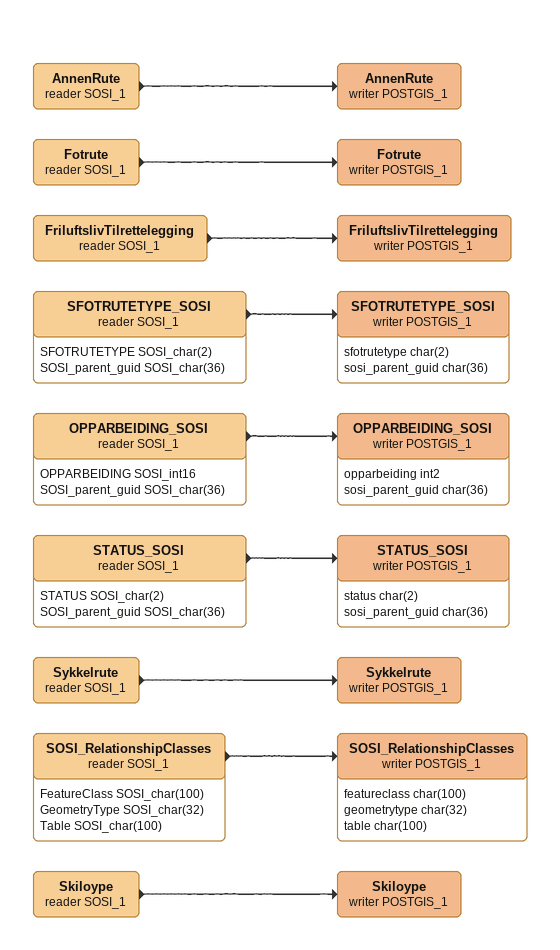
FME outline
AnnenRute (reader SOSI_1)
    -> AnnenRute (writer POSTGIS_1)
AnnenRute (writer POSTGIS_1)
Fotrute (reader SOSI_1)
    -> Fotrute (writer POSTGIS_1)
Fotrute (writer POSTGIS_1)
FriluftslivTilrettelegging (reader SOSI_1)
    -> FriluftslivTilrettelegging (writer POSTGIS_1)
FriluftslivTilrettelegging (writer POSTGIS_1)
SFOTRUTETYPE_SOSI (reader SOSI_1)
    attributes: SFOTRUTETYPE SOSI_char(2), SOSI_parent_guid SOSI_char(36)
    -> SFOTRUTETYPE_SOSI (writer POSTGIS_1)
SFOTRUTETYPE_SOSI (writer POSTGIS_1)
    attributes: sfotrutetype char(2), sosi_parent_guid char(36)
OPPARBEIDING_SOSI (reader SOSI_1)
    attributes: OPPARBEIDING SOSI_int16, SOSI_parent_guid SOSI_char(36)
    -> OPPARBEIDING_SOSI (writer POSTGIS_1)
OPPARBEIDING_SOSI (writer POSTGIS_1)
    attributes: opparbeiding int2, sosi_parent_guid char(36)
STATUS_SOSI (reader SOSI_1)
    attributes: STATUS SOSI_char(2), SOSI_parent_guid SOSI_char(36)
    -> STATUS_SOSI (writer POSTGIS_1)
STATUS_SOSI (writer POSTGIS_1)
    attributes: status char(2), sosi_parent_guid char(36)
Sykkelrute (reader SOSI_1)
    -> Sykkelrute (writer POSTGIS_1)
Sykkelrute (writer POSTGIS_1)
SOSI_RelationshipClasses (reader SOSI_1)
    attributes: FeatureClass SOSI_char(100), GeometryType SOSI_char(32), Table SOSI_char(100)
    -> SOSI_RelationshipClasses (writer POSTGIS_1)
SOSI_RelationshipClasses (writer POSTGIS_1)
    attributes: featureclass char(100), geometrytype char(32), table char(100)
Skiloype (reader SOSI_1)
    -> Skiloype (writer POSTGIS_1)
Skiloype (writer POSTGIS_1)
